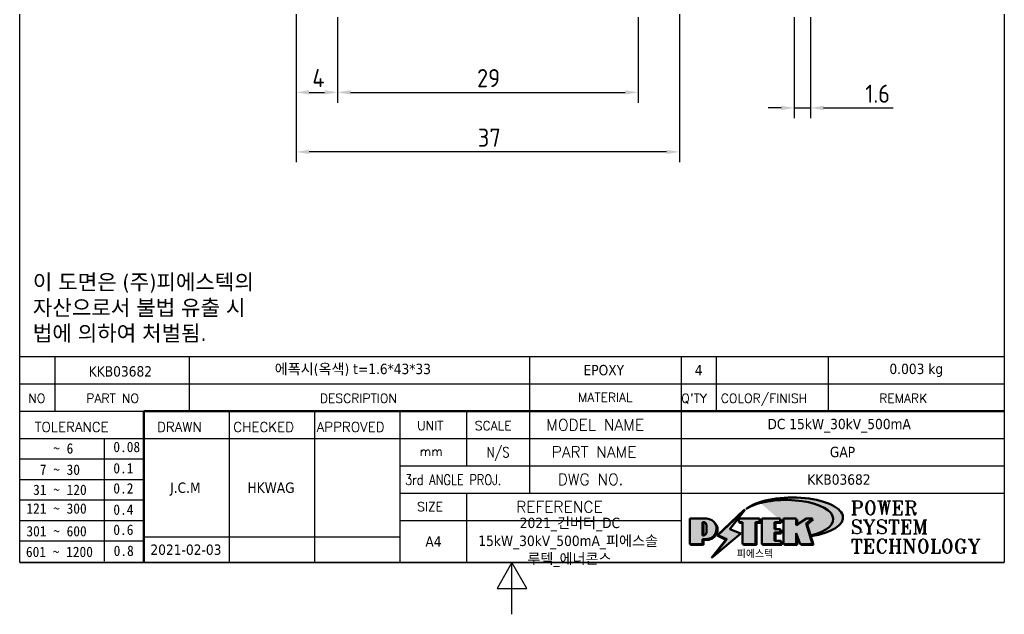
# Model space of a CAD drawing. Header units: millimetres. Extents: x 0 to 105, y 0 to 149.
# Drawn here: x 5 to 100, y 0 to 57.4 of the extents above; entities that cross this region are included whole.
import ezdxf
from ezdxf.enums import TextEntityAlignment as Align

# ---------------------------------------------------------------- set-up
doc = ezdxf.new("R2010")
doc.units = ezdxf.units.MM
doc.header["$LTSCALE"] = 0.5
doc.layers.get('0').update_dxf_attribs({"color": 3, "lineweight": 25, "true_color": 0x00ff00})
doc.layers.add('경계(ISO)', color=7, linetype='Continuous', lineweight=25)
doc.layers.add('해치(ISO)', color=7, linetype='Continuous', lineweight=18)
for name, color, linetype, lineweight, true_color in [('기호(ISO)', 5, 'Continuous', 25, 0x0000ff), ('제목(ISO)', 5, 'Continuous', 50, 0x0000ff), ('치수(ISO)', 2, 'Continuous', 25, 0xffff00)]:
    doc.layers.add(name, color=color, linetype=linetype, lineweight=lineweight, true_color=true_color)
doc.styles.add('HAN_291', font='')
doc.styles.add('HAN_370', font='', dxfattribs={"width": 2})
doc.styles.add('RC_284', font='ROMANC.shx')
doc.styles.add('RC_287', font='ROMANC.shx')
doc.styles.add('RC_292', font='ROMANC.shx')
doc.styles.add('ROMANT_294', font='romant.shx')
doc.styles.add('문자 텍스트_PSTEK_POSCO', font='isocp.shx')
doc.styles.add('치수 텍스트_PSTEK_POSCO', font='isocp.shx')
doc.styles.add('텍스트 스타일198', font='tahoma.ttf')
doc.styles.add('텍스트 스타일333', font='ROMANC.shx', dxfattribs={"width": 0.800000011920929})
doc.styles.get('HAN_291').set_extended_font_data('GulimChe')
doc.styles.get('HAN_370').set_extended_font_data('GulimChe')
doc.dimstyles.new('치수_PSTEK_POSCO', dxfattribs={"dimscale": 0.5, "dimtxt": 3.5, "dimasz": 2.5, "dimexe": 2, "dimexo": 2.5, "dimgap": 1, "dimtad": 1, "dimrnd": 1e-08, "dimdsep": 46, "dimtxsty": '치수 텍스트_PSTEK_POSCO', "dimcen": 0.09, "dimdle": 10, "dimclrd": 7, "dimclre": 7, "dimclrt": 2, "dimadec": 1, "dimazin": 2, "dimtfac": 1, "dimtmove": 0, "dimatfit": 3, "dimfxl": 1, "dimtolj": 1, "dimlwd": -1, "dimlwe": -1, "dimarcsym": 0})

# ---------------------------------------------------------------- blocks, each defined once
blk = doc.blocks.new('경계 Default Border')
at = {"layer": '경계(ISO)', "flags": 128}
for points in [[(10, 10), (10, 287.0000076293945), (200, 287.0000076293945), (200, 10), (10, 10)], [(105, 0), (105, 10), (102.1132469177246, 5), (107.8867530822754, 5), (105, 10)]]:
    blk.add_lwpolyline(points, dxfattribs=at)
blk = doc.blocks.new('제목 블록 PSTEK')
at = {"true_color": 0x848484}
for points in [[(317.2195697678507, 17.0593801673321), (322.0326348870767, 21.62682475217465), (322.2781991042243, 21.94392121864296), (317.0471853425802, 16.97985676345368), (318.7512090904202, 16.1899260703855), (316.0018030350395, 12.71868385740789), (316.3356552234328, 13.00206718743325), (318.9235935156908, 16.2694494742633)], [(321.9846681452406, 19.60711530335299), (321.4042753185749, 19.60711530335299), (321.4042753185749, 19.45905590879572), (321.9846681452406, 19.45905590879572)], [(324.6615819988275, 19.45905590879572), (325.4196460989604, 19.45905590879572), (325.4196460989604, 20.11051724484596), (325.2419748254881, 20.11051724484596), (325.2419748254881, 19.60711530335299), (324.4839107253602, 19.60711530335299), (324.4839107253602, 15.3430047401139), (322.1623394187076, 15.3430047401139), (322.1623394187076, 15.19494534555726), (324.6615819988275, 15.19494534555726)], [(328.2914414389548, 19.45905590879572), (329.4054050004294, 19.45905590879572), (329.4054050004294, 20.11051724484596), (329.2277337269622, 20.11051724484596), (329.2277337269622, 19.60711530335299), (328.1137701654877, 19.60711530335299), (328.1137701654877, 18.25543873810179), (328.2914414389548, 18.25543873810179)], [(332.5088862584528, 20.1105172448466), (332.3312149849806, 20.1105172448466), (332.3312149849806, 18.99741471888368), (332.5088862584528, 19.11081371413894)], [(335.6156307331414, 20.11051724484596), (335.2535118015555, 20.11051724484596), (334.2514536401189, 19.30614745124769), (335.4855464857051, 15.3430047401139), (333.1954852176545, 15.3430047401139), (333.2478643833523, 15.19494534555726), (335.6632177591723, 15.19494534555726), (334.4291249135862, 19.15808805669106)], [(328.2914414389548, 17.41554667867274), (329.4054050004294, 17.41554667867274), (329.4054050004294, 18.10737934354514), (329.2277337269622, 18.10737934354514), (329.2277337269622, 17.56360607323003), (328.1137701654877, 17.56360607323003), (328.1137701654877, 15.9944660761648), (328.2914414389548, 15.9944660761648)], [(332.5088862584528, 16.92964231796647), (332.3312149849806, 17.43186301645164), (332.3312149849806, 15.3430047401139), (330.0369607660135, 15.3430047401139), (330.0369607660135, 15.19494534555726), (332.5088862584528, 15.19494534555726)], [(329.5356972676428, 15.8464066816075), (329.3580259941756, 15.8464066816075), (329.3580259941756, 15.3430047401139), (325.8342124037171, 15.3430047401139), (325.8342124037171, 15.19494534555726), (329.5356972676428, 15.19494534555726)]]:
    blk.add_hatch(color=252, dxfattribs=at).paths.add_polyline_path(points)
at = {"true_color": 0x0000ff}
blk.add_hatch(color=5, dxfattribs=at).paths.add_polyline_path([(321.6183518841322, 17.4193704504104), (319.5281351041078, 18.24969419629727), (322.4505835294948, 22.02344462252142), (317.2195697678507, 17.0593801673321), (318.9235935156908, 16.2694494742633), (316.1741874603099, 12.79820726128571)])
at = {"true_color": 0xff0000}
h = blk.add_hatch(color=1, dxfattribs=at)
edge = h.paths.add_edge_path(flags=0)
edge.add_line((314.2242174273352, 19.60711530335299), (314.2242174273352, 17.00126995915134))
edge.add_line((314.2242174273352, 17.00126995915134), (314.3485873187598, 17.00126995915134))
edge.add_arc((314.3485873187598, 17.6527312952023), 0.6514613360509371, 270, 360)
edge.add_line((315.0000486548106, 17.6527312952023), (315.0000486548106, 18.95565396730211))
edge.add_arc((314.3485873187598, 18.95565396730212), 0.6514613360508712, 0, 90)
edge.add_line((314.3485873187598, 19.60711530335299), (314.2242174273352, 19.60711530335299))
edge = h.paths.add_edge_path()
edge.add_arc((314.9847713324306, 18.28938669179658), 1.969189947606664, 269.9999999999959, 450)
edge.add_line((314.9847713324306, 20.25857663940318), (311.7664314776902, 20.25857663940324))
edge.add_line((311.7664314776902, 20.25857663940324), (311.7664314776902, 15.3430047401139))
edge.add_line((311.7664314776902, 15.3430047401139), (314.2242174273352, 15.3430047401139))
edge.add_line((314.2242174273352, 15.3430047401139), (314.2242174273352, 16.32019674418991))
edge.add_line((314.2242174273352, 16.32019674418991), (314.9847713324307, 16.32019674418991))
at = {"true_color": 0x848484}
h = blk.add_hatch(color=252, dxfattribs=at)
edge = h.paths.add_edge_path()
edge.add_arc((314.9847713324309, 18.28938669179657), 1.969189947606666, 270, 406.8278729790604)
edge.add_arc((315.1624426058984, 18.1413272972396), 1.969189947606962, -90, 53.560984836317004, ccw=False)
edge.add_line((315.1624426058984, 16.17213734963263), (314.4018887008024, 16.17213734963263))
edge.add_line((314.4018887008024, 16.17213734963263), (314.4018887008024, 15.19494534555726))
edge.add_line((314.4018887008024, 15.19494534555726), (311.9441027511573, 15.19494534555726))
edge.add_line((311.9441027511573, 15.19494534555726), (311.9441027511573, 15.3430047401139))
edge.add_line((311.9441027511573, 15.3430047401139), (314.2242174273352, 15.3430047401139))
edge.add_line((314.2242174273352, 15.3430047401139), (314.2242174273352, 16.32019674418991))
edge.add_line((314.2242174273352, 16.32019674418991), (314.9847713324309, 16.32019674418991))
h = blk.add_hatch(color=252, dxfattribs=at)
edge = h.paths.add_edge_path()
edge.add_line((314.4018887008024, 19.45905590879572), (314.5262585922315, 19.45905590879572))
edge.add_arc((314.5262585922314, 18.80759457274939), 0.6514613360463194, 60.4189348879147, 90.00000000000318, ccw=False)
edge.add_arc((314.3485873187602, 18.95565396730057), 0.6514613360524251, 39.96992292766206, 90.00000000009999)
edge.add_line((314.3485873187591, 19.60711530335307), (314.2242174273352, 19.60711530335298))
edge.add_line((314.2242174273352, 19.60711530335299), (314.2242174273352, 17.00126995915134))
edge.add_line((314.2242174273352, 17.00126995915134), (314.3485873187591, 17.00126995915134))
edge.add_arc((314.3485873187568, 17.652731295233), 0.6514613360816299, 270.0000000002, 274.6930825552478)
edge.add_line((314.4018887008024, 17.0034541317032), (314.4018887008024, 19.45905590879572))
at = {"true_color": 0xff0000}
for points in [[(324.4839107253602, 19.60711530335299), (325.2419748254881, 19.60711530335299), (325.2419748254881, 20.25857663940324), (321.2266040451076, 20.25857663940324), (321.2266040451076, 19.60711530335299), (321.9846681452406, 19.60711530335299), (321.9846681452406, 15.3430047401139), (324.4839107253602, 15.3430047401139)], [(329.2277337269622, 20.25857663940324), (325.65654113025, 20.25857663940324), (325.65654113025, 15.3430047401139), (329.3580259941756, 15.3430047401139), (329.3580259941756, 15.9944660761648), (328.1137701654877, 15.9944660761648), (328.1137701654877, 17.56360607323003), (329.2277337269622, 17.56360607323003), (329.2277337269622, 18.25543873810179), (328.1137701654877, 18.25543873810179), (328.1137701654877, 19.60711530335299), (329.2277337269622, 19.60711530335299)], [(332.3312149849806, 20.25857663940324), (329.8592894925411, 20.25857663940324), (329.8592894925411, 15.3430047401139), (332.3312149849806, 15.3430047401139), (332.3312149849806, 17.4318630164523), (333.0701931098801, 15.3430047401139), (335.4855464857051, 15.3430047401139), (334.2514536401189, 19.30614745124769), (335.4379594596742, 20.25857663940324), (334.3071782107978, 20.25857663940324), (332.3312149849806, 18.99741471888304)]]:
    blk.add_hatch(color=1, dxfattribs=at).paths.add_polyline_path(points)
at = {"layer": '해치(ISO)', "true_color": 0x27d1fc}
h = blk.add_hatch(color=140, dxfattribs=at)
edge = h.paths.add_edge_path()
edge.add_ellipse((330.3660919371412, 20.15576403068321), major_axis=(9.100907360794343, 0), ratio=0.4069904968023172, start_angle=301.3098473703837, end_angle=507.7436900681698)
edge.add_ellipse((331.5340919371412, 20.4634168429492), major_axis=(-9.82350664112931, 0), ratio=0.3942600559756514, start_angle=111.51207141178469, end_angle=334.47025347086895, ccw=False)
edge.add_line((335.1363447531188, 16.8601935978785), (335.0955236905705, 16.99119398620872))
at = {"color": 180, "true_color": 0x3f00ff}
for p, q in [((182.475792979055, 11.79100474011392), (182.4757929790549, 51.56524660363496)), ((182.4757929790549, 51.56524660363496), (372.4757929537551, 51.56524660363496)), ((189.2651435055721, 51.56524660363496), (189.2651435055722, 41.00524660363494)), ((215.2152739891528, 41.00524660363494), (215.2152739891528, 51.56524660363496)), ((280.8758854511282, 51.56524660363496), (280.8758854511282, 41.00524660363494)), ((310.0881549537552, 51.56524660363496), (310.0881549537553, 41.00524660363494)), ((316.9044520275131, 51.56524660363496), (316.9044520275127, 41.00524660363494)), ((338.4566026226726, 51.56524660363496), (338.4566026226727, 41.00524660363494)), ((372.4757929537551, 51.56524660363496), (372.4757929537551, 11.79100474011389)), ((182.475792979055, 46.2852466036349), (372.4757929537551, 46.28524660363492)), ((182.475792979055, 41.00524660363493), (206.451475290024, 41.00524660363493)), ((222.9401812389276, 11.79100474011392), (222.9401812389276, 41.00524660363494)), ((239.4288871878316, 11.79100474011392), (239.4288871878316, 41.00524660363494)), ((255.9175931367356, 11.79100474011392), (255.9175931367356, 41.00524660363494)), ((268.6918866058747, 41.00524660363494), (268.6918866058747, 30.44524660363498)), ((280.8758854511282, 41.00524660363494), (280.8758854511282, 25.16524660363502)), ((310.088154953755, 41.00524660363494), (310.088154953755, 11.79100474011392)), ((182.475792979055, 35.72524660363497), (206.451475290024, 35.72524660363497)), ((198.8621818849491, 12.02524660363491), (198.8621818849491, 35.72524660363497)), ((206.451475290024, 35.72524660363497), (372.4757929537551, 35.72524660363497)), ((182.475792979055, 31.77524660363492), (206.451475290024, 31.77524660363492)), ((255.917593136736, 30.44524660363498), (372.4757929537552, 30.44524660363501)), ((182.475792979055, 27.82524660363487), (206.451475290024, 27.82524660363487)), ((255.9175931367359, 25.16524660363502), (372.4757929537552, 25.165246603635)), ((268.6918866058744, 25.16524660363502), (268.6918866058744, 11.79100474011392)), ((182.475792979055, 23.87524660363505), (206.451475290024, 23.87524660363505)), ((182.475792979055, 19.92524660363478), (206.451475290024, 19.92524660363478)), ((255.9175931367359, 19.88524660363481), (310.0881549537553, 19.88524660363481)), ((182.475792979055, 15.97524660363496), (206.451475290024, 15.97524660363496)), ((206.451475290024, 16.74100474011396), (255.9175931367359, 16.74100474011396)), ((182.475792979055, 11.79100474011392), (372.4757929537551, 11.79100474011389))]:
    blk.add_line(p, q, dxfattribs=at)
at = {"color": 7, "lineweight": 50}
for p, q in [((206.4514752900237, 11.79100474011392), (206.4514752900237, 41.00524660363494)), ((206.451475290024, 41.00524660363494), (372.4757929537551, 41.00524660363496))]:
    blk.add_line(p, q, dxfattribs=at)
at = {"color": 7}
for p, q in [((322.2781991042243, 21.94392121864296), (317.0471853425802, 16.97985676345368)), ((322.4505835294948, 22.02344462252142), (317.2195697678507, 17.0593801673321)), ((317.2195697678507, 17.0593801673321), (322.0326348870767, 21.62682475217465)), ((319.5281351041078, 18.24969419629727), (322.4505835294948, 22.02344462252142)), ((322.0326348870767, 21.62682475217465), (322.2781991042243, 21.94392121864296)), ((311.7664314776902, 20.25900474011391), (311.7664314776902, 15.34300474011391)), ((314.9847713324309, 20.25857663940324), (311.7664314776902, 20.25857663940324)), ((314.9847713324309, 20.25857663940324), (311.7664314776902, 20.25857663940324)), ((311.7664314776902, 20.25857663940324), (311.7664314776902, 15.3430047401139)), ((314.2242174273352, 17.00126995915134), (314.2242174273352, 19.60711530335299)), ((314.2242174273352, 19.60711530335299), (314.3485873187591, 19.60711530335299)), ((314.3485873187591, 19.60711530335299), (314.2242174273352, 19.60711530335299)), ((314.2242174273352, 19.60711530335299), (314.2242174273352, 17.00126995915134)), ((314.2242174273352, 17.00126995915134), (314.2242174273352, 19.60711530335299)), ((314.2242174273352, 19.60711530335299), (314.3485873187591, 19.60711530335299)), ((314.4018887008024, 19.45905590879572), (314.5262585922314, 19.45905590879572)), ((314.4018887008024, 17.0034541317032), (314.4018887008024, 19.45905590879572)), ((325.2419748254881, 20.25857663940324), (321.2266040451076, 20.25857663940324)), ((321.2266040451076, 20.25857663940324), (321.2266040451076, 19.60711530335299)), ((325.2419748254881, 20.25857663940324), (321.2266040451076, 20.25857663940324)), ((321.2266040451076, 20.25857663940324), (321.2266040451076, 19.60711530335299)), ((321.2266040451076, 19.60711530335299), (321.9846681452406, 19.60711530335299)), ((321.2266040451076, 19.60711530335299), (321.9846681452406, 19.60711530335299)), ((321.4042753185749, 19.60711530335299), (321.4042753185749, 19.45905590879572)), ((321.9846681452406, 19.60711530335299), (321.4042753185749, 19.60711530335299)), ((321.4042753185749, 19.45905590879572), (321.9846681452406, 19.45905590879572)), ((321.9846681452406, 19.60711530335299), (321.9846681452406, 15.3430047401139)), ((321.9846681452406, 19.45905590879572), (321.9846681452406, 19.60711530335299)), ((321.9846681452406, 19.60711530335299), (321.9846681452406, 15.3430047401139)), ((324.4839107253602, 19.60711530335299), (325.2419748254881, 19.60711530335299)), ((324.4839107253602, 15.3430047401139), (324.4839107253602, 19.60711530335299)), ((325.2419748254881, 19.60711530335299), (324.4839107253602, 19.60711530335299)), ((324.4839107253602, 19.60711530335299), (324.4839107253602, 15.3430047401139)), ((324.4839107253602, 19.60711530335299), (325.2419748254881, 19.60711530335299)), ((324.4839107253602, 15.3430047401139), (324.4839107253602, 19.60711530335299)), ((324.6615819988275, 19.45905590879572), (325.4196460989604, 19.45905590879572)), ((324.6615819988275, 15.19494534555726), (324.6615819988275, 19.45905590879572)), ((325.2419748254881, 19.60711530335299), (325.2419748254881, 20.25857663940324)), ((325.2419748254881, 19.60711530335299), (325.2419748254881, 20.25857663940324)), ((325.4196460989604, 20.11051724484596), (325.2419748254881, 20.11051724484596)), ((325.2419748254881, 20.11051724484596), (325.2419748254881, 19.60711530335299)), ((325.4196460989604, 19.45905590879572), (325.4196460989604, 20.11051724484596)), ((329.2277337269622, 20.25857663940324), (325.65654113025, 20.25857663940324)), ((325.65654113025, 20.25857663940324), (325.65654113025, 15.3430047401139)), ((325.65654113025, 20.25857663940324), (325.65654113025, 15.3430047401139)), ((329.2277337269622, 20.25857663940324), (325.65654113025, 20.25857663940324)), ((328.1137701654877, 18.25543873810179), (328.1137701654877, 19.60711530335299)), ((328.1137701654877, 19.60711530335299), (329.2277337269622, 19.60711530335299)), ((329.2277337269622, 19.60711530335299), (328.1137701654877, 19.60711530335299)), ((328.1137701654877, 19.60711530335299), (328.1137701654877, 18.25543873810179)), ((328.1137701654877, 18.25543873810179), (328.1137701654877, 19.60711530335299)), ((328.1137701654877, 19.60711530335299), (329.2277337269622, 19.60711530335299)), ((328.2914414389548, 18.25543873810179), (328.2914414389548, 19.45905590879572)), ((328.2914414389548, 19.45905590879572), (329.4054050004294, 19.45905590879572)), ((329.2277337269622, 19.60711530335299), (329.2277337269622, 20.25857663940324)), ((329.2277337269622, 19.60711530335299), (329.2277337269622, 20.25857663940324)), ((329.4054050004294, 20.11051724484596), (329.2277337269622, 20.11051724484596)), ((329.2277337269622, 20.11051724484596), (329.2277337269622, 19.60711530335299)), ((329.4054050004294, 19.45905590879572), (329.4054050004294, 20.11051724484596)), ((332.3312149849806, 20.25857663940324), (329.8592894925411, 20.25857663940324)), ((329.8592894925411, 20.25857663940324), (329.8592894925411, 15.3430047401139)), ((329.8592894925411, 20.25857663940324), (329.8592894925411, 15.3430047401139)), ((332.3312149849806, 20.25857663940324), (329.8592894925411, 20.25857663940324)), ((334.3071782107978, 20.25857663940324), (332.3312149849806, 18.99741471888304)), ((332.3312149849806, 18.99741471888304), (332.3312149849806, 20.25857663940324)), ((334.3071782107978, 20.25857663940324), (332.3312149849806, 18.99741471888304)), ((332.3312149849806, 18.99741471888304), (332.3312149849806, 20.25857663940324)), ((332.5088862584528, 20.1105172448466), (332.3312149849806, 20.1105172448466)), ((332.3312149849806, 20.1105172448466), (332.3312149849806, 18.99741471888368)), ((332.3312149849806, 18.99741471888368), (332.5088862584528, 19.11081371413894)), ((332.5088862584528, 19.11081371413894), (332.5088862584528, 20.1105172448466)), ((334.2514536401189, 19.30614745124769), (335.4379594596742, 20.25857663940324)), ((334.2514536401189, 19.30614745124769), (335.4379594596742, 20.25857663940324)), ((335.2535118015555, 20.11051724484596), (334.2514536401189, 19.30614745124769)), ((335.4855464857051, 15.3430047401139), (334.2514536401189, 19.30614745124769)), ((334.2514536401189, 19.30614745124769), (335.4855464857051, 15.3430047401139)), ((335.4855464857051, 15.3430047401139), (334.2514536401189, 19.30614745124769)), ((335.4379594596742, 20.25857663940324), (334.3071782107978, 20.25857663940324)), ((335.4379594596742, 20.25857663940324), (334.3071782107978, 20.25857663940324)), ((334.4291249135862, 19.15808805669104), (335.6156307331414, 20.11051724484596)), ((335.6632177591723, 15.19494534555726), (334.4291249135862, 19.15808805669104)), ((335.6156307331414, 20.11051724484596), (335.2535118015555, 20.11051724484596)), ((315.0000486548106, 18.95565396730275), (315.0000486548106, 17.65273129520161)), ((315.0000486548106, 18.95565396730275), (315.0000486548106, 17.65273129520161)), ((316.1741874603099, 12.79820726128571), (321.6183518841322, 17.4193704504104)), ((321.6183518841322, 17.4193704504104), (319.5281351041078, 18.24969419629727)), ((329.2277337269622, 18.25543873810179), (328.1137701654877, 18.25543873810179)), ((328.1137701654877, 18.25543873810179), (328.2914414389548, 18.25543873810179)), ((329.2277337269622, 18.25543873810179), (328.1137701654877, 18.25543873810179)), ((328.1137701654877, 17.56360607323003), (329.2277337269622, 17.56360607323003)), ((328.1137701654877, 15.9944660761648), (328.1137701654877, 17.56360607323003)), ((329.2277337269622, 17.56360607323003), (328.1137701654877, 17.56360607323003)), ((328.1137701654877, 17.56360607323003), (328.1137701654877, 15.9944660761648)), ((328.1137701654877, 17.56360607323003), (329.2277337269622, 17.56360607323003)), ((328.1137701654877, 15.9944660761648), (328.1137701654877, 17.56360607323003)), ((328.2914414389548, 15.9944660761648), (328.2914414389548, 17.41554667867274)), ((328.2914414389548, 17.41554667867274), (329.4054050004294, 17.41554667867274)), ((329.2277337269622, 17.56360607323003), (329.2277337269622, 18.25543873810179)), ((329.2277337269622, 17.56360607323003), (329.2277337269622, 18.25543873810179)), ((329.4054050004294, 18.10737934354514), (329.2277337269622, 18.10737934354514)), ((329.2277337269622, 18.10737934354514), (329.2277337269622, 17.56360607323003)), ((329.4054050004294, 17.41554667867274), (329.4054050004294, 18.10737934354514)), ((332.3312149849806, 17.4318630164523), (333.0701931098801, 15.3430047401139)), ((332.3312149849806, 15.3430047401139), (332.3312149849806, 17.4318630164523)), ((332.5088862584528, 16.92964231796647), (332.3312149849806, 17.43186301645164)), ((332.3312149849806, 17.43186301645164), (332.3312149849806, 15.3430047401139)), ((332.3312149849806, 17.4318630164523), (333.0701931098801, 15.3430047401139)), ((332.3312149849806, 15.3430047401139), (332.3312149849806, 17.4318630164523)), ((345.0447381189468, 17.50375595811051), (344.9867755289346, 17.689895936919)), ((311.7664314776902, 15.3430047401139), (314.2242174273352, 15.3430047401139)), ((311.7664314776902, 15.3430047401139), (314.2242174273352, 15.3430047401139)), ((314.2242174273352, 15.3430047401139), (311.9441027511573, 15.3430047401139)), ((311.9441027511573, 15.3430047401139), (311.9441027511573, 15.19494534555726)), ((314.3485873187591, 17.00126995915134), (314.2242174273352, 17.00126995915134)), ((314.2242174273352, 17.00126995915134), (314.3485873187591, 17.00126995915134)), ((314.3485873187591, 17.00126995915134), (314.2242174273352, 17.00126995915134)), ((314.2242174273352, 16.32019674418991), (314.9847713324309, 16.32019674418991)), ((314.2242174273352, 15.3430047401139), (314.2242174273352, 16.32019674418991)), ((314.9847713324309, 16.32019674418991), (314.2242174273352, 16.32019674418991)), ((314.2242174273352, 16.32019674418991), (314.2242174273352, 15.3430047401139)), ((314.2242174273352, 16.32019674418991), (314.9847713324309, 16.32019674418991)), ((314.2242174273352, 15.3430047401139), (314.2242174273352, 16.32019674418991)), ((314.4018887008024, 16.17213734963263), (315.162442605898, 16.17213734963263)), ((314.4018887008024, 15.19494534555726), (314.4018887008024, 16.17213734963263)), ((318.7512090904202, 16.1899260703855), (316.0018030350395, 12.71868385740789)), ((318.9235935156908, 16.2694494742633), (316.1741874603099, 12.79820726128571)), ((316.3356552234328, 13.00206718743325), (318.9235935156908, 16.2694494742633)), ((317.0471853425802, 16.97985676345368), (318.7512090904202, 16.1899260703855)), ((318.9235935156908, 16.2694494742633), (317.2195697678507, 17.0593801673321)), ((317.2195697678507, 17.0593801673321), (318.9235935156908, 16.2694494742633)), ((321.9846681452406, 15.3430047401139), (324.4839107253602, 15.3430047401139)), ((321.9846681452406, 15.3430047401139), (324.4839107253602, 15.3430047401139)), ((324.4839107253602, 15.3430047401139), (322.1623394187076, 15.3430047401139)), ((322.1623394187076, 15.3430047401139), (322.1623394187076, 15.19494534555726)), ((325.65654113025, 15.3430047401139), (329.3580259941756, 15.3430047401139)), ((325.65654113025, 15.3430047401139), (329.3580259941756, 15.3430047401139)), ((329.3580259941756, 15.3430047401139), (325.8342124037171, 15.3430047401139)), ((325.8342124037171, 15.3430047401139), (325.8342124037171, 15.19494534555726)), ((329.3580259941756, 15.9944660761648), (328.1137701654877, 15.9944660761648)), ((328.1137701654877, 15.9944660761648), (328.2914414389548, 15.9944660761648)), ((329.3580259941756, 15.9944660761648), (328.1137701654877, 15.9944660761648)), ((329.3580259941756, 15.3430047401139), (329.3580259941756, 15.9944660761648)), ((329.3580259941756, 15.3430047401139), (329.3580259941756, 15.9944660761648)), ((329.5356972676428, 15.8464066816075), (329.3580259941756, 15.8464066816075)), ((329.3580259941756, 15.8464066816075), (329.3580259941756, 15.3430047401139)), ((329.5356972676428, 15.19494534555726), (329.5356972676428, 15.8464066816075)), ((329.8592894925411, 15.3430047401139), (332.3312149849806, 15.3430047401139)), ((329.8592894925411, 15.3430047401139), (332.3312149849806, 15.3430047401139)), ((332.3312149849806, 15.3430047401139), (330.0369607660135, 15.3430047401139)), ((330.0369607660135, 15.3430047401139), (330.0369607660135, 15.19494534555726)), ((332.5088862584528, 15.19494534555726), (332.5088862584528, 16.92964231796647)), ((333.0701931098801, 15.3430047401139), (335.4855464857051, 15.3430047401139)), ((333.0701931098801, 15.3430047401139), (335.4855464857051, 15.3430047401139)), ((335.4855464857051, 15.3430047401139), (333.1954852176545, 15.3430047401139)), ((333.1954852176545, 15.3430047401139), (333.2478643833523, 15.19494534555726)), ((311.9441027511573, 15.19494534555726), (314.4018887008024, 15.19494534555726)), ((322.1623394187076, 15.19494534555726), (324.6615819988275, 15.19494534555726)), ((325.8342124037171, 15.19494534555726), (329.5356972676428, 15.19494534555726)), ((330.0369607660135, 15.19494534555726), (332.5088862584528, 15.19494534555726)), ((333.2478643833523, 15.19494534555726), (335.6632177591723, 15.19494534555726)), ((316.0018030350395, 12.71868385740789), (316.3356552234328, 13.00206718743325))]:
    blk.add_line(p, q, dxfattribs=at)
at = {"color": 5, "true_color": 0x0000ff}
for p, q in [((322.4505835294948, 22.02344462252142), (317.2195697678507, 17.0593801673321)), ((319.5281351041078, 18.24969419629727), (322.4505835294948, 22.02344462252142)), ((316.1741874603099, 12.79820726128571), (321.6183518841322, 17.4193704504104)), ((321.6183518841322, 17.4193704504104), (319.5281351041078, 18.24969419629727)), ((318.9235935156908, 16.2694494742633), (316.1741874603099, 12.79820726128571)), ((317.2195697678507, 17.0593801673321), (318.9235935156908, 16.2694494742633))]:
    blk.add_line(p, q, dxfattribs=at)
at = {"color": 1, "true_color": 0xff0000}
for p, q in [((314.9847713324309, 20.25857663940324), (311.7664314776902, 20.25857663940324)), ((311.7664314776902, 20.25857663940324), (311.7664314776902, 15.3430047401139)), ((314.2242174273352, 17.00126995915134), (314.2242174273352, 19.60711530335299)), ((314.2242174273352, 19.60711530335299), (314.3485873187591, 19.60711530335299)), ((325.2419748254881, 20.25857663940324), (321.2266040451076, 20.25857663940324)), ((321.2266040451076, 20.25857663940324), (321.2266040451076, 19.60711530335299)), ((321.2266040451076, 19.60711530335299), (321.9846681452406, 19.60711530335299)), ((321.9846681452406, 19.60711530335299), (321.9846681452406, 15.3430047401139)), ((324.4839107253602, 19.60711530335299), (325.2419748254881, 19.60711530335299)), ((324.4839107253602, 15.3430047401139), (324.4839107253602, 19.60711530335299)), ((325.2419748254881, 19.60711530335299), (325.2419748254881, 20.25857663940324)), ((329.2277337269622, 20.25857663940324), (325.65654113025, 20.25857663940324)), ((325.65654113025, 20.25857663940324), (325.65654113025, 15.3430047401139)), ((328.1137701654877, 18.25543873810179), (328.1137701654877, 19.60711530335299)), ((328.1137701654877, 19.60711530335299), (329.2277337269622, 19.60711530335299)), ((329.2277337269622, 19.60711530335299), (329.2277337269622, 20.25857663940324)), ((332.3312149849806, 20.25857663940324), (329.8592894925411, 20.25857663940324)), ((329.8592894925411, 20.25857663940324), (329.8592894925411, 15.3430047401139)), ((334.3071782107978, 20.25857663940324), (332.3312149849806, 18.99741471888304)), ((332.3312149849806, 18.99741471888304), (332.3312149849806, 20.25857663940324)), ((334.2514536401189, 19.30614745124769), (335.4379594596742, 20.25857663940324)), ((335.4855464857051, 15.3430047401139), (334.2514536401189, 19.30614745124769)), ((335.4379594596742, 20.25857663940324), (334.3071782107978, 20.25857663940324)), ((315.0000486548106, 18.95565396730275), (315.0000486548106, 17.65273129520161)), ((329.2277337269622, 18.25543873810179), (328.1137701654877, 18.25543873810179)), ((328.1137701654877, 17.56360607323003), (329.2277337269622, 17.56360607323003)), ((328.1137701654877, 15.9944660761648), (328.1137701654877, 17.56360607323003)), ((329.2277337269622, 17.56360607323003), (329.2277337269622, 18.25543873810179)), ((332.3312149849806, 17.4318630164523), (333.0701931098801, 15.3430047401139)), ((332.3312149849806, 15.3430047401139), (332.3312149849806, 17.4318630164523)), ((311.7664314776902, 15.3430047401139), (314.2242174273352, 15.3430047401139)), ((314.3485873187591, 17.00126995915134), (314.2242174273352, 17.00126995915134)), ((314.2242174273352, 16.32019674418991), (314.9847713324309, 16.32019674418991)), ((314.2242174273352, 15.3430047401139), (314.2242174273352, 16.32019674418991)), ((321.9846681452406, 15.3430047401139), (324.4839107253602, 15.3430047401139)), ((325.65654113025, 15.3430047401139), (329.3580259941756, 15.3430047401139)), ((329.3580259941756, 15.9944660761648), (328.1137701654877, 15.9944660761648)), ((329.3580259941756, 15.3430047401139), (329.3580259941756, 15.9944660761648)), ((329.8592894925411, 15.3430047401139), (332.3312149849806, 15.3430047401139)), ((333.0701931098801, 15.3430047401139), (335.4855464857051, 15.3430047401139))]:
    blk.add_line(p, q, dxfattribs=at)
at = {"color": 7}
for centre, radius, start, end in [((314.3485873187598, 18.95565396730211), 0.6514613360508712, 0, 90), ((314.3485873187602, 18.95565396730057), 0.6514613360524251, 39.96992292766117, 90), ((314.3485873187598, 18.95565396730212), 0.6514613360508712, 0, 90), ((314.5262585922314, 18.80759457274939), 0.6514613360463193, 60.41893488791137, 90), ((314.9847713324309, 18.28938669179658), 1.969189947606665, 270, 90), ((314.9847713324309, 18.28938669179658), 1.969189947606665, 270, 90), ((314.9847713324307, 18.2893866917965), 1.969189947606594, 270, 46.82787297909833), ((315.1624426058984, 18.1413272972396), 1.969189947606961, 270, 53.56098483636067), ((314.3485873187597, 17.65273129520228), 0.6514613360509381, 270, 0), ((314.3485873187598, 17.6527312952023), 0.6514613360509381, 270, 0), ((314.3485873187568, 17.652731295233), 0.6514613360816299, 270, 274.6930825552478)]:
    blk.add_arc(centre, radius, start, end, dxfattribs=at)
at = {"color": 1, "true_color": 0xff0000}
for centre, radius, start, end in [((314.3485873187598, 18.95565396730211), 0.6514613360508712, 0, 90), ((314.9847713324309, 18.28938669179657), 1.969189947606665, 270, 90), ((314.3485873187598, 17.6527312952023), 0.6514613360509381, 270, 0)]:
    blk.add_arc(centre, radius, start, end, dxfattribs=at)
at = {"layer": '제목(ISO)', "lineweight": 18}
blk.add_line((182.475792979055, 35.72500474011393), (182.475792979055, 11.79100474011392), dxfattribs=at)
at = {"layer": '제목(ISO)'}
for p, q in [((322.2781991042243, 21.94392121864296), (317.0471853425802, 16.97985676345368)), ((322.4505835294948, 22.02344462252142), (317.2195697678507, 17.0593801673321)), ((317.2195697678507, 17.0593801673321), (322.0326348870767, 21.62682475217465)), ((319.5281351041078, 18.24969419629727), (322.4505835294948, 22.02344462252142)), ((322.0326348870767, 21.62682475217465), (322.2781991042243, 21.94392121864296)), ((314.9847713324306, 20.25857663940324), (311.7664314776902, 20.25857663940324)), ((311.7664314776902, 20.25857663940324), (311.7664314776902, 15.3430047401139)), ((314.2242174273352, 17.00126995915134), (314.2242174273352, 19.60711530335299)), ((314.2242174273352, 19.60711530335299), (314.3485873187598, 19.60711530335299)), ((314.3485873187591, 19.60711530335299), (314.2242174273352, 19.60711530335299)), ((314.2242174273352, 19.60711530335299), (314.2242174273352, 17.00126995915134)), ((314.4018887008024, 19.45905590879572), (314.5262585922314, 19.45905590879572)), ((314.4018887008024, 17.0034541317032), (314.4018887008024, 19.45905590879572)), ((325.2419748254881, 20.25857663940324), (321.2266040451076, 20.25857663940324)), ((321.2266040451076, 20.25857663940324), (321.2266040451076, 19.60711530335299)), ((321.2266040451076, 19.60711530335299), (321.9846681452406, 19.60711530335299)), ((321.9846681452406, 19.60711530335299), (321.4042753185749, 19.60711530335299)), ((321.4042753185749, 19.60711530335299), (321.4042753185749, 19.45905590879572)), ((321.4042753185749, 19.45905590879572), (321.9846681452406, 19.45905590879572)), ((321.9846681452406, 19.60711530335299), (321.9846681452406, 15.3430047401139)), ((321.9846681452406, 19.45905590879572), (321.9846681452406, 19.60711530335299)), ((324.4839107253602, 19.60711530335299), (325.2419748254881, 19.60711530335299)), ((324.4839107253602, 15.3430047401139), (324.4839107253602, 19.60711530335299)), ((325.2419748254881, 19.60711530335299), (324.4839107253602, 19.60711530335299)), ((324.4839107253602, 19.60711530335299), (324.4839107253602, 15.3430047401139)), ((324.6615819988275, 19.45905590879572), (325.4196460989604, 19.45905590879572)), ((324.6615819988275, 15.19494534555726), (324.6615819988275, 19.45905590879572)), ((325.2419748254881, 19.60711530335299), (325.2419748254881, 20.25857663940324)), ((325.4196460989604, 20.11051724484596), (325.2419748254881, 20.11051724484596)), ((325.2419748254881, 20.11051724484596), (325.2419748254881, 19.60711530335299)), ((325.4196460989604, 19.45905590879572), (325.4196460989604, 20.11051724484596)), ((329.2277337269622, 20.25857663940324), (325.65654113025, 20.25857663940324)), ((325.65654113025, 20.25857663940324), (325.65654113025, 15.3430047401139)), ((328.1137701654877, 18.25543873810179), (328.1137701654877, 19.60711530335299)), ((328.1137701654877, 19.60711530335299), (329.2277337269622, 19.60711530335299)), ((329.2277337269622, 19.60711530335299), (328.1137701654877, 19.60711530335299)), ((328.1137701654877, 19.60711530335299), (328.1137701654877, 18.25543873810179)), ((328.2914414389548, 19.45905590879572), (329.4054050004294, 19.45905590879572)), ((328.2914414389548, 18.25543873810179), (328.2914414389548, 19.45905590879572)), ((329.2277337269622, 19.60711530335299), (329.2277337269622, 20.25857663940324)), ((329.4054050004294, 20.11051724484596), (329.2277337269622, 20.11051724484596)), ((329.2277337269622, 20.11051724484596), (329.2277337269622, 19.60711530335299)), ((329.4054050004294, 19.45905590879572), (329.4054050004294, 20.11051724484596)), ((332.3312149849806, 20.25857663940324), (329.8592894925411, 20.25857663940324)), ((329.8592894925411, 20.25857663940324), (329.8592894925411, 15.3430047401139)), ((334.3071782107978, 20.25857663940324), (332.3312149849806, 18.99741471888304)), ((332.3312149849806, 18.99741471888304), (332.3312149849806, 20.25857663940324)), ((332.5088862584528, 20.1105172448466), (332.3312149849806, 20.1105172448466)), ((332.3312149849806, 20.1105172448466), (332.3312149849806, 18.99741471888368)), ((332.3312149849806, 18.99741471888368), (332.5088862584528, 19.11081371413894)), ((332.5088862584528, 19.11081371413894), (332.5088862584528, 20.1105172448466)), ((334.2514536401189, 19.30614745124769), (335.4379594596742, 20.25857663940324)), ((335.2535118015555, 20.11051724484596), (334.2514536401189, 19.30614745124769)), ((335.4855464857051, 15.3430047401139), (334.2514536401189, 19.30614745124769)), ((334.2514536401189, 19.30614745124769), (335.4855464857051, 15.3430047401139)), ((335.4379594596742, 20.25857663940324), (334.3071782107978, 20.25857663940324)), ((334.4291249135862, 19.15808805669106), (335.6156307331414, 20.11051724484596)), ((335.6632177591723, 15.19494534555726), (334.4291249135862, 19.15808805669106)), ((335.6156307331414, 20.11051724484596), (335.2535118015555, 20.11051724484596)), ((315.0000486548106, 18.95565396730211), (315.0000486548106, 17.6527312952023)), ((316.1741874603099, 12.79820726128571), (321.6183518841322, 17.4193704504104)), ((321.6183518841322, 17.4193704504104), (319.5281351041078, 18.24969419629727)), ((329.2277337269622, 18.25543873810179), (328.1137701654877, 18.25543873810179)), ((328.1137701654877, 18.25543873810179), (328.2914414389548, 18.25543873810179)), ((328.1137701654877, 15.9944660761648), (328.1137701654877, 17.56360607323003)), ((328.1137701654877, 17.56360607323003), (329.2277337269622, 17.56360607323003)), ((329.2277337269622, 17.56360607323003), (328.1137701654877, 17.56360607323003)), ((328.1137701654877, 17.56360607323003), (328.1137701654877, 15.9944660761648)), ((328.2914414389548, 17.41554667867274), (329.4054050004294, 17.41554667867274)), ((328.2914414389548, 15.9944660761648), (328.2914414389548, 17.41554667867274)), ((329.2277337269622, 17.56360607323003), (329.2277337269622, 18.25543873810179)), ((329.4054050004294, 18.10737934354514), (329.2277337269622, 18.10737934354514)), ((329.2277337269622, 18.10737934354514), (329.2277337269622, 17.56360607323003)), ((329.4054050004294, 17.41554667867274), (329.4054050004294, 18.10737934354514)), ((332.3312149849806, 15.3430047401139), (332.3312149849806, 17.4318630164523)), ((332.3312149849806, 17.4318630164523), (333.0701931098801, 15.3430047401139)), ((332.5088862584528, 16.92964231796647), (332.3312149849806, 17.43186301645164)), ((332.3312149849806, 17.43186301645164), (332.3312149849806, 15.3430047401139)), ((311.7664314776902, 15.3430047401139), (314.2242174273352, 15.3430047401139)), ((314.2242174273352, 15.3430047401139), (311.9441027511573, 15.3430047401139)), ((311.9441027511573, 15.3430047401139), (311.9441027511573, 15.19494534555726)), ((314.3485873187598, 17.00126995915134), (314.2242174273352, 17.00126995915134)), ((314.2242174273352, 17.00126995915134), (314.3485873187591, 17.00126995915134)), ((314.2242174273352, 15.3430047401139), (314.2242174273352, 16.32019674418991)), ((314.2242174273352, 16.32019674418991), (314.9847713324307, 16.32019674418991)), ((314.9847713324309, 16.32019674418991), (314.2242174273352, 16.32019674418991)), ((314.2242174273352, 16.32019674418991), (314.2242174273352, 15.3430047401139)), ((314.4018887008024, 15.19494534555726), (314.4018887008024, 16.17213734963263)), ((314.4018887008024, 16.17213734963263), (315.1624426058984, 16.17213734963263)), ((318.7512090904202, 16.1899260703855), (316.0018030350395, 12.71868385740789)), ((318.9235935156908, 16.2694494742633), (316.1741874603099, 12.79820726128571)), ((316.3356552234328, 13.00206718743325), (318.9235935156908, 16.2694494742633)), ((317.0471853425802, 16.97985676345368), (318.7512090904202, 16.1899260703855)), ((317.2195697678507, 17.0593801673321), (318.9235935156908, 16.2694494742633)), ((318.9235935156908, 16.2694494742633), (317.2195697678507, 17.0593801673321)), ((321.9846681452406, 15.3430047401139), (324.4839107253602, 15.3430047401139)), ((324.4839107253602, 15.3430047401139), (322.1623394187076, 15.3430047401139)), ((322.1623394187076, 15.3430047401139), (322.1623394187076, 15.19494534555726)), ((325.65654113025, 15.3430047401139), (329.3580259941756, 15.3430047401139)), ((329.3580259941756, 15.3430047401139), (325.8342124037171, 15.3430047401139)), ((325.8342124037171, 15.3430047401139), (325.8342124037171, 15.19494534555726)), ((329.3580259941756, 15.9944660761648), (328.1137701654877, 15.9944660761648)), ((328.1137701654877, 15.9944660761648), (328.2914414389548, 15.9944660761648)), ((329.3580259941756, 15.3430047401139), (329.3580259941756, 15.9944660761648)), ((329.5356972676428, 15.8464066816075), (329.3580259941756, 15.8464066816075)), ((329.3580259941756, 15.8464066816075), (329.3580259941756, 15.3430047401139)), ((329.5356972676428, 15.19494534555726), (329.5356972676428, 15.8464066816075)), ((329.8592894925411, 15.3430047401139), (332.3312149849806, 15.3430047401139)), ((332.3312149849806, 15.3430047401139), (330.0369607660135, 15.3430047401139)), ((330.0369607660135, 15.3430047401139), (330.0369607660135, 15.19494534555726)), ((332.5088862584528, 15.19494534555726), (332.5088862584528, 16.92964231796647)), ((333.0701931098801, 15.3430047401139), (335.4855464857051, 15.3430047401139)), ((335.4855464857051, 15.3430047401139), (333.1954852176545, 15.3430047401139)), ((333.1954852176545, 15.3430047401139), (333.2478643833523, 15.19494534555726)), ((311.9441027511573, 15.19494534555726), (314.4018887008024, 15.19494534555726)), ((322.1623394187076, 15.19494534555726), (324.6615819988275, 15.19494534555726)), ((325.8342124037171, 15.19494534555726), (329.5356972676428, 15.19494534555726)), ((330.0369607660135, 15.19494534555726), (332.5088862584528, 15.19494534555726)), ((333.2478643833523, 15.19494534555726), (335.6632177591723, 15.19494534555726)), ((316.0018030350395, 12.71868385740789), (316.3356552234328, 13.00206718743325))]:
    blk.add_line(p, q, dxfattribs=at)
at = {"layer": '제목(ISO)', "color": 4, "true_color": 0x00ffff}
blk.add_line((335.1363447531188, 16.8601935978785), (335.0955236905705, 16.99119398620872), dxfattribs=at)
at = {"layer": '제목(ISO)'}
for centre, radius, start, end in [((314.3485873187598, 18.95565396730212), 0.6514613360508712, 0, 90), ((314.3485873187602, 18.95565396730057), 0.6514613360524251, 39.96992292766117, 90), ((314.5262585922314, 18.80759457274939), 0.6514613360463193, 60.41893488791137, 90), ((314.9847713324306, 18.28938669179658), 1.969189947606664, 46.82787297909431, 90), ((314.9847713324307, 18.2893866917965), 1.969189947606594, 270, 46.82787297909833), ((314.9847713324309, 18.28938669179657), 1.969189947606666, 270, 46.8278729790603), ((315.1624426058984, 18.1413272972396), 1.969189947606962, 270, 53.56098483631701), ((314.3485873187598, 17.6527312952023), 0.6514613360509371, 270, 0), ((314.3485873187568, 17.652731295233), 0.6514613360816299, 270, 274.6930825552478)]:
    blk.add_arc(centre, radius, start, end, dxfattribs=at)
at = {"layer": '제목(ISO)', "color": 4, "true_color": 0x00ffff}
for centre, major_axis, ratio, start_param, end_param in [((331.5340919371412, 20.4634168429492), (9.82350664112931, 0), 0.3942600559756514, 5.087845455444478, 8.97919982663645), ((330.3660919371412, 20.15576403068321), (9.100907360794343, 0), 0.4069904968023172, 5.258848905294775, 8.861799147915196)]:
    blk.add_ellipse(centre, major_axis=major_axis, ratio=ratio, start_param=start_param, end_param=end_param, dxfattribs=at)
at = {"color": 2, "true_color": 0xffff00}
for s, height, style, p in [('NO', 1.742399930953979, 'RC_284', (184.135398793432, 42.62317362549192)), ('PART NO', 1.742399930953979, 'RC_284', (195.3359407378685, 42.62317362549192)), ('DESCRIPTION', 1.742399930953979, 'RC_284', (240.4025565652523, 42.62317362549192)), ("Q'TY", 1.742399930953979, 'RC_284', (310.1440786515383, 42.62317362549192)), ('COLOR/FINISH', 1.742399930953979, 'RC_284', (317.7725341324144, 42.62317362549192)), ('REMARK', 1.742399930953979, 'RC_284', (348.346649953877, 42.62317362549192)), (' TOLERANCE', 1.899999976158142, 'RC_287', (184.0872874387979, 37.00893196870329)), ('DRAWN', 1.899999976158142, 'RC_287', (208.9766620976279, 37.00893196870329)), ('CHECKED', 1.899999976158142, 'RC_287', (223.6856844514997, 37.00893196870329)), ('APPROVED', 1.899999976158142, 'RC_287', (239.7795453577791, 37.00893196870329)), ('UNIT', 1.742399930953979, 'RC_284', (259.1652673287452, 37.34317362549218)), ('SCALE', 1.742399930953979, 'RC_284', (270.2934779252897, 37.34317362549218)), ('MODEL NAME', 2.178000062704086, 'RC_292', (284.096330289083, 37.25462520371384)), ('    ~ 6', 2.000000029802322, 'HAN_291', (183.7721304966814, 32.8176515608431)), ('0.08', 2.000000029802322, 'HAN_291', (200.5467345600617, 33.09873600004101)), ('PART NAME', 2.178000062704086, 'RC_292', (285.1416959765849, 32.03045329421792)), ('mm', 1.742399930953979, 'RC_284', (259.6505418159997, 32.3543089683787)), ('  7 ~ 30', 2.000000029802322, 'HAN_291', (183.7721304966814, 28.70538114822415)), ('0.1', 2.000000029802322, 'HAN_291', (200.5467345600617, 28.98646558742206)), (' DWG NO.', 2.178000062704086, 'RC_292', (284.8124284083233, 26.75045329421772)), (' 31 ~ 120', 2.000000029802322, 'HAN_291', (183.7721304966814, 24.82628181916237)), ('0.2', 2.000000029802322, 'HAN_291', (200.5467345600617, 25.10736625836028)), ('121 ~ 300', 2.000000029802322, 'HAN_291', (183.7721304966814, 21.21401206133254)), ('0.4', 2.000000029802322, 'HAN_291', (200.5467345600617, 20.99509650053045)), ('SIZE', 1.742399930953979, 'RC_284', (259.1652673287452, 21.69497768947366)), ('REFERENCE', 2.178000062704086, 'RC_292', (278.2741065029841, 21.43214925458022)), ('0.6', 2.000000029802322, 'HAN_291', (200.5467345600617, 17.11599717146868)), ('301 ~ 600', 2.000000029802322, 'HAN_291', (183.7721304966814, 16.83491273227077)), ('601 ~ 1200', 2.000000029802322, 'HAN_291', (183.6802025156883, 12.84759660881125)), ('0.8', 2.000000029802322, 'HAN_291', (200.6097246063884, 13.05732192299702))]:
    blk.add_text(s, height=height, dxfattribs=dict(at, style=style)).set_placement(p)
at = {"color": 2, "true_color": 0xffff00, "style": 'RC_284'}
blk.add_text('MATERIAL', height=1.742399930953979, dxfattribs=at).set_placement((295.4820202024417, 43.64524660363492), align=Align.MIDDLE_CENTER)
at = {"color": 7, "style": '텍스트 스타일333', "width": 0.7999999523162842}
blk.add_text('N/S', height=2.000000029802322, dxfattribs=at).set_placement((274.7838860285014, 33.08524660363496), align=Align.MIDDLE_CENTER)
at = {"color": 2, "true_color": 0xffff00, "style": '텍스트 스타일333', "width": 0.7999999523162842}
blk.add_text('3rd ANGLE PROJ.', height=2.000000029802322, dxfattribs=at).set_placement((256.8430306642954, 26.76148381654429))
at = {"color": 7, "style": 'ROMANT_294'}
for s, p in [('POWER', (342.82727231297, 20.97115304607566)), ('SYSTEM', (342.82727231297, 17.3284636719184)), ('TECHNOLOGY', (342.82727231297, 13.57194088644453))]:
    blk.add_text(s, height=2.700000107288361, dxfattribs=at).set_placement(p)
at = {"color": 7, "insert": (320.8519732224835, 14.21236326823155), "char_height": 1.400000005960464, "attachment_point": 1, "line_spacing_factor": 0.3319999873638153, "style": 'HAN_370'}
blk.add_mtext('\\fHY견고딕|b0|i0;\\H1.4000;피에스텍', dxfattribs=at)
at = {"layer": '제목(ISO)', "color": 7, "style": '텍스트 스타일198'}
for tag, p in [('부품_번호_001', (195.7950737854893, 47.68004260673702)), ('설명_001', (231.6836224459781, 48.15254984750509)), ('재질_001', (291.2778562985901, 47.92524659519488)), ("3._Q'TY_001", (312.7528515031639, 47.92524658873381)), ('질량\\P3;_001', (350.3046145979153, 48.1643332325385)), ('1._MODEL_NAME_001', (326.7684841840689, 37.52172745615292)), ('제목_001', (338.815685929185, 32.12268535370653)), ('부품_번호_001', (334.4543140387212, 26.8052465951949)), ('설계자_001', (211.4997234691996, 25.23312566343435)), ('점검자_001', (226.4283219502686, 25.23446884679021)), ('프로젝트_001', (278.9744245225954, 18.43951439740151)), ('프로젝트_002', (270.9791918143218, 14.97568842208535)), ('작성_날짜_001', (207.6944850220393, 13.26600473167383)), ('시트_크기_001', (260.7634369704525, 14.8381256569732)), ('프로젝트_003', (280.4473441481205, 11.5491460676562))]:
    blk.add_attdef(tag, p, '', height=2.000000029802322, dxfattribs=at)
for tag, p in [('4._COLOR', (327.6805273250926, 48.92524660363493)), ('엔지니어링_승인자', (247.673240162284, 26.23312567187446)), ('점검_날짜', (231.1845342133799, 14.26600474011394)), ('엔지니어링_승인_날짜', (247.6732401622839, 14.26600474011394))]:
    blk.add_attdef(tag, text='', height=2.000000029802322, dxfattribs=at).set_placement(p, align=Align.MIDDLE_CENTER)
blk = doc.blocks.new('*D22')
at = {"layer": 'Defpoints', "color": 0, "transparency": 16777216}
for p in [(31.67136143097427, 67.87242463252043), (35.67136143097427, 58.87242463252043), (35.67136143097427, 50.37242463252043)]:
    blk.add_point(p, dxfattribs=at)
at = {"layer": '치수(ISO)', "color": 7, "transparency": 16777216}
for p, q in [((31.67136143097427, 66.62242463252043), (31.67136143097427, 49.37242463252043)), ((35.67136143097427, 57.62242463252043), (35.67136143097427, 49.37242463252043)), ((32.92136143097427, 50.37242463252043), (34.42136143097427, 50.37242463252043))]:
    blk.add_line(p, q, dxfattribs=at)
for points in [[(32.92136143097427, 50.58075796585377), (32.92136143097427, 50.1640912991871), (31.67136143097427, 50.37242463252043)], [(34.42136143097427, 50.58075796585377), (34.42136143097427, 50.1640912991871), (35.67136143097427, 50.37242463252043)]]:
    blk.add_solid(points, dxfattribs=at)
at = {"layer": '치수(ISO)', "color": 2, "transparency": 16777216, "insert": (33.23386143097426, 51.74742463252043), "char_height": 1.75, "attachment_point": 4, "style": '치수 텍스트_PSTEK_POSCO'}
blk.add_mtext('\\A1;4', dxfattribs=at)
blk = doc.blocks.new('*D23')
at = {"layer": 'Defpoints', "color": 0, "transparency": 16777216}
for p in [(35.67136143097427, 58.87242463252043), (64.67136143097427, 58.87242463252043), (64.67136143097427, 50.37242463252043)]:
    blk.add_point(p, dxfattribs=at)
at = {"layer": '치수(ISO)', "color": 7, "transparency": 16777216}
for p, q in [((35.67136143097427, 57.62242463252043), (35.67136143097427, 49.37242463252043)), ((64.67136143097427, 57.62242463252043), (64.67136143097427, 49.37242463252043)), ((36.92136143097427, 50.37242463252043), (63.42136143097427, 50.37242463252043))]:
    blk.add_line(p, q, dxfattribs=at)
for points in [[(36.92136143097427, 50.58075796585377), (36.92136143097427, 50.1640912991871), (35.67136143097427, 50.37242463252043)], [(63.42136143097427, 50.58075796585377), (63.42136143097427, 50.1640912991871), (64.67136143097427, 50.37242463252043)]]:
    blk.add_solid(points, dxfattribs=at)
at = {"layer": '치수(ISO)', "color": 2, "transparency": 16777216, "insert": (49.12399764865876, 51.74759687661492), "char_height": 1.75, "attachment_point": 4, "style": '치수 텍스트_PSTEK_POSCO'}
blk.add_mtext('\\A1;29', dxfattribs=at)
blk = doc.blocks.new('*D24')
at = {"layer": 'Defpoints', "color": 0, "transparency": 16777216}
for p in [(31.67136143097427, 67.87242463252043), (68.67136143097427, 67.87242463252043), (31.67136143097427, 44.62605644647353)]:
    blk.add_point(p, dxfattribs=at)
at = {"layer": '치수(ISO)', "color": 7, "transparency": 16777216}
for p, q in [((31.67136143097427, 66.62242463252043), (31.67136143097427, 43.62605644647353)), ((68.67136143097427, 66.62242463252043), (68.67136143097427, 43.62605644647353)), ((67.42136143097427, 44.62605644647353), (32.92136143097427, 44.62605644647353))]:
    blk.add_line(p, q, dxfattribs=at)
for points in [[(32.92136143097427, 44.83438977980686), (32.92136143097427, 44.41772311314019), (31.67136143097427, 44.62605644647353)], [(67.42136143097427, 44.83438977980686), (67.42136143097427, 44.41772311314019), (68.67136143097427, 44.62605644647353)]]:
    blk.add_solid(points, dxfattribs=at)
at = {"layer": '치수(ISO)', "color": 2, "transparency": 16777216, "insert": (49.20886143097426, 46.00105644647353), "char_height": 1.75, "attachment_point": 4, "style": '치수 텍스트_PSTEK_POSCO'}
blk.add_mtext('\\A1;37', dxfattribs=at)
blk = doc.blocks.new('*D28')
at = {"layer": 'Defpoints', "color": 0, "transparency": 16777216}
for p in [(79.71014131278272, 58.87242463252043), (81.31014131278272, 58.87242463252043), (79.71014131278272, 48.87242463252043)]:
    blk.add_point(p, dxfattribs=at)
at = {"layer": '치수(ISO)', "color": 7, "transparency": 16777216}
for p, q in [((79.71014131278272, 57.62242463252043), (79.71014131278272, 47.87242463252043)), ((81.31014131278272, 57.62242463252043), (81.31014131278272, 47.87242463252043)), ((78.46014131278272, 48.87242463252043), (77.21014131278272, 48.87242463252043)), ((79.71014131278272, 48.87242463252043), (81.31014131278272, 48.87242463252043)), ((82.56014131278272, 48.87242463252043), (89.26980746228875, 48.87242463252043))]:
    blk.add_line(p, q, dxfattribs=at)
for points in [[(78.46014131278272, 49.08075796585377), (78.46014131278272, 48.6640912991871), (79.71014131278272, 48.87242463252043)], [(82.56014131278272, 49.08075796585377), (82.56014131278272, 48.6640912991871), (81.31014131278272, 48.87242463252043)]]:
    blk.add_solid(points, dxfattribs=at)
at = {"layer": '치수(ISO)', "color": 2, "transparency": 16777216, "insert": (86.58299643866671, 50.24742463252043), "char_height": 1.75, "attachment_point": 4, "style": '치수 텍스트_PSTEK_POSCO'}
blk.add_mtext('\\A1;1.6', dxfattribs=at)

msp = doc.modelspace()

# ---------------------------------------------------------------- block references
at = {"xscale": 0.5, "yscale": 0.5, "zscale": 0.5}
msp.add_blockref('경계 Default Border', (0, 0), dxfattribs=at)
ref = msp.add_blockref('제목 블록 PSTEK', (-86.23789647687758, -0.8955023700569475), dxfattribs=dict(xscale=0.5, yscale=0.5, zscale=0.5))
ref.add_attrib('설계자_001', 'J.C.M', (19.51196525772222, 11.72106046166023), dxfattribs={"layer": '제목(ISO)', "color": 7, "height": 1.000000014901161, "style": '텍스트 스타일198'})
ref.add_attrib('점검자_001', 'HKWAG', (26.97626449825669, 11.72173205333816), dxfattribs={"layer": '제목(ISO)', "color": 7, "height": 1.000000014901161, "style": '텍스트 스타일198'})
ref.add_attrib('프로젝트_001', '2021_컨버터_DC', (53.24931578442012, 8.324254828643808), dxfattribs={"layer": '제목(ISO)', "color": 7, "height": 1.000000014901161, "style": '텍스트 스타일198'})
ref.add_attrib('시트_크기_001', 'A4', (44.14382200834862, 6.523560458429655), dxfattribs={"layer": '제목(ISO)', "color": 7, "height": 1.000000014901161, "style": '텍스트 스타일198'})
ref.add_attrib("3._Q'TY_001", '4', (70.13852927470433, 23.06712092430996), dxfattribs={"layer": '제목(ISO)', "color": 7, "height": 1.000000014901161, "style": '텍스트 스타일198'})
ref.add_attrib('작성_날짜_001', '2021-02-03', (17.60934603414208, 5.737499995779968), dxfattribs={"layer": '제목(ISO)', "color": 7, "height": 1.000000014901161, "style": '텍스트 스타일198'})
ref.add_attrib('재질_001', 'EPOXY', (59.40103167241748, 23.06712092754049), dxfattribs={"layer": '제목(ISO)', "color": 7, "height": 1.000000014901161, "style": '텍스트 스타일198'})
ref.add_attrib('부품_번호_001', 'KKB03682', (80.98926054248297, 12.5071209275405), dxfattribs={"layer": '제목(ISO)', "color": 7, "height": 1.000000014901161, "style": '텍스트 스타일198'})
ref.add_attrib('1._MODEL_NAME_001', 'DC 15kW_30kV_500mA', (77.14634561515686, 17.86536135801951), dxfattribs={"layer": '제목(ISO)', "color": 7, "height": 1.000000014901161, "style": '텍스트 스타일198'})
ref.add_attrib('질량\\P3;_001', '0.003 kg', (88.91441082208004, 23.1866642462123), dxfattribs={"layer": '제목(ISO)', "color": 7, "height": 1.000000014901161, "style": '텍스트 스타일198'})
ref.add_attrib('설명_001', '에폭시(옥색) t=1.6*43*33', (29.60391474611146, 23.1807725536956), dxfattribs={"layer": '제목(ISO)', "color": 7, "height": 1.000000014901161, "style": '텍스트 스타일198'})
ref.add_attrib('부품_번호_001', 'KKB03682', (11.65964041586705, 22.94451893331156), dxfattribs={"layer": '제목(ISO)', "color": 7, "height": 1.000000014901161, "style": '텍스트 스타일198'})
ref.add_attrib('제목_001', 'GAP', (83.16994648771492, 15.16584030679632), dxfattribs={"layer": '제목(ISO)', "color": 7, "height": 1.000000014901161, "style": '텍스트 스타일198'})
ref.add_attrib('프로젝트_002', '15kW_30kV_500mA_피에스솔', (49.25169943028329, 6.59234184098573), dxfattribs={"layer": '제목(ISO)', "color": 7, "height": 1.000000014901161, "style": '텍스트 스타일198'})
ref.add_attrib('프로젝트_003', '루텍_에너콘스', (53.98577559718267, 4.879070663771154), dxfattribs={"layer": '제목(ISO)', "color": 7, "height": 1.000000014901161, "style": '텍스트 스타일198'})

# ---------------------------------------------------------------- texts
at = {"layer": '기호(ISO)', "color": 7, "insert": (6.267250879635098, 29.51611659362504), "char_height": 1.500000059604645, "width": 30.42038913736381, "attachment_point": 4, "line_spacing_factor": 0.9878842234611511, "style": '문자 텍스트_PSTEK_POSCO'}
msp.add_mtext('{\\fTahoma|b0|i0;\\H1.5000;이 도면은 (주)피에스텍의\\P자산으로서 불법 유출 시 \\P법에 의하여 처벌됨.}', dxfattribs=at)

# ---------------------------------------------------------------- dimensions: what is measured, and where the dimension line sits
at = {"layer": '치수(ISO)', "color": 7}
for base, p1, p2, override, picture, middle in [((35.67136143097427, 50.37242463252043), (31.67136143097427, 67.87242463252043), (35.67136143097427, 58.87242463252043), {"dimdec": 2, "dimtp": 0, "dimtm": -0, "dimtdec": 2, "dimtofl": 0, "dimatfit": 1}, '*D22', (33.67136143097426, 50.37242463252043)), ((64.67136143097427, 50.37242463252043), (35.67136143097427, 58.87242463252043), (64.67136143097427, 58.87242463252043), {"dimdec": 2, "dimtp": 0, "dimtm": -0, "dimtdec": 2, "dimtofl": 0, "dimatfit": 1}, '*D23', (50.17136143097427, 50.37242463252043)), ((79.71014131278272, 48.87242463252043), (81.31014131278272, 58.87242463252043), (79.71014131278272, 58.87242463252043), {"dimdec": 2, "dimtp": 0, "dimtm": -0, "dimtdec": 2, "dimtofl": 1, "dimatfit": 1}, '*D28', (87.67640195047774, 48.87242463252043))]:
    dim = msp.add_linear_dim(base=base, p1=p1, p2=p2, angle=180, dimstyle='치수_PSTEK_POSCO', override=override, dxfattribs=at)
    dim.commit()
    dim.dimension.update_dxf_attribs({"geometry": picture, "text_midpoint": middle, "dimtype": 160})
dim = msp.add_linear_dim(base=(31.67136143097427, 44.62605644647353), p1=(68.67136143097427, 67.87242463252043), p2=(31.67136143097427, 67.87242463252043), dimstyle='치수_PSTEK_POSCO', override={"dimdec": 2, "dimtp": 0, "dimtm": -0, "dimtdec": 2, "dimtofl": 0, "dimatfit": 1}, dxfattribs=at)
dim.commit()
dim.dimension.update_dxf_attribs({"geometry": '*D24', "text_midpoint": (50.17136143097426, 44.62605644647353), "dimtype": 160})

doc.saveas('drawing.dxf')
